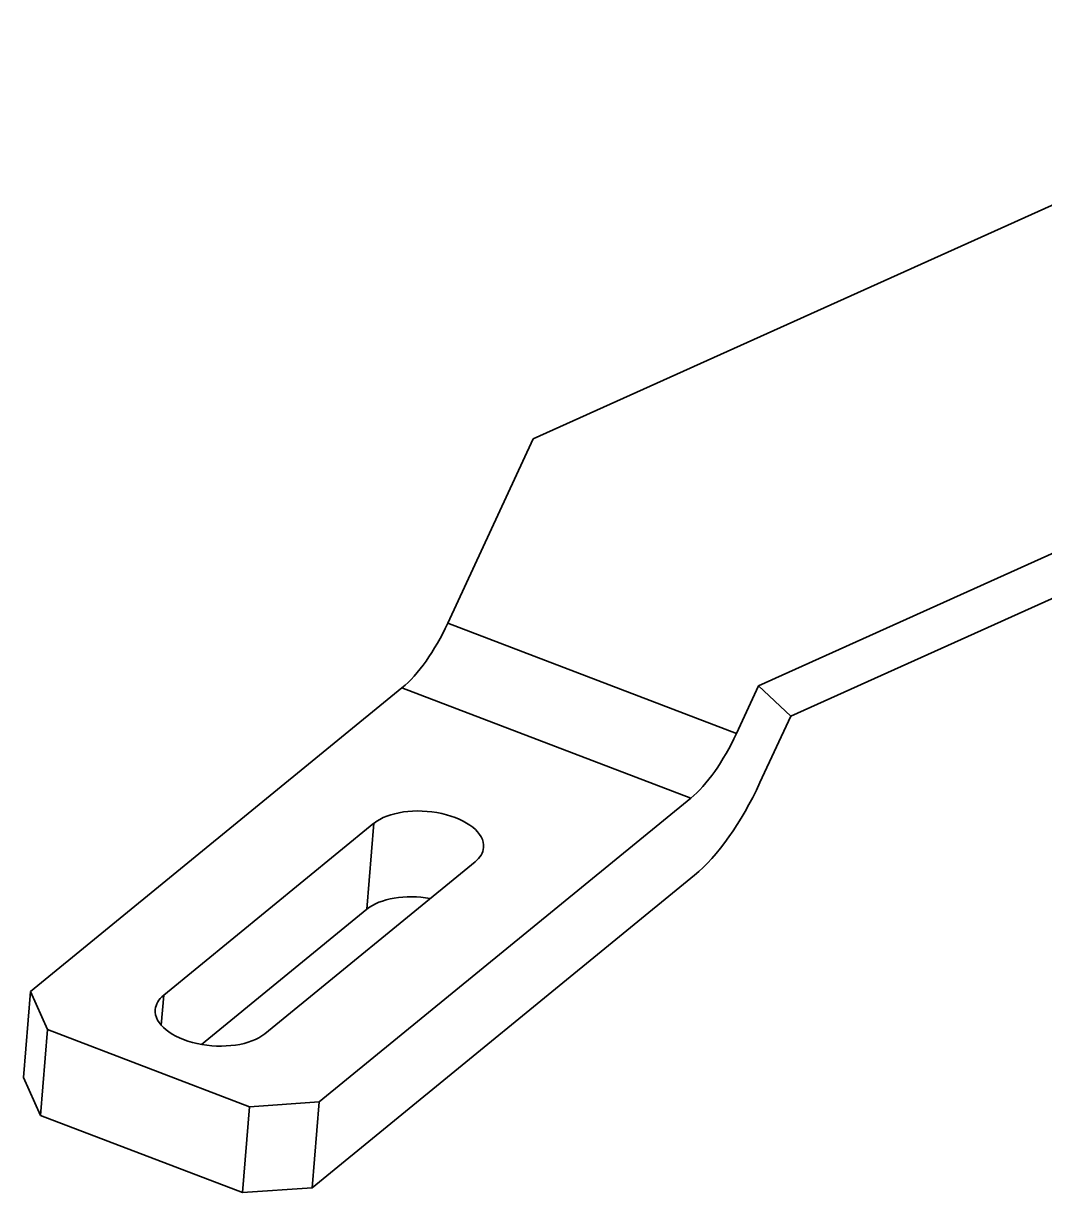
# Model space of a CAD drawing. Header units: millimetres. Extents: x -50143 to 104182, y -50696 to 54072.
# Drawn here: x -43245.4 to -43185.1, y 48762.7 to 48831.8 of the extents above; entities that cross this region are included whole.
import ezdxf

# ---------------------------------------------------------------- set-up
doc = ezdxf.new("R2010")
doc.units = ezdxf.units.MM
doc.header["$LTSCALE"] = 0.5
doc.layers.add('粗实线', color=7, linetype='Continuous', lineweight=35)

msp = doc.modelspace()

# ---------------------------------------------------------------- linework, layer by layer
at = {"layer": '粗实线'}
for p, q in [((-43160.797, 48831.842), (-43215.326, 48807.291)), ((-43163.965, 48809.826), (-43202.009, 48792.697)), ((-43162.065, 48808.035), (-43200.109, 48790.906)), ((-43245.022, 48774.625), (-43223.075, 48792.57)), ((-43227.967, 48768.104), (-43206.019, 48786.049)), ((-43228.385, 48763.032), (-43205.795, 48781.503))]:
    msp.add_line(p, q, dxfattribs=at)
at = {"layer": '粗实线', "ltscale": 0.300104}
msp.add_line((-43220.37, 48796.398), (-43215.326, 48807.291), dxfattribs=at)
at = {"layer": '粗实线', "ltscale": 0.45649}
for p, q in [((-43203.314, 48789.877), (-43220.37, 48796.398)), ((-43206.019, 48786.049), (-43223.075, 48792.57))]:
    msp.add_line(p, q, dxfattribs=at)
at = {"layer": '粗实线', "ltscale": 0.077694}
msp.add_line((-43202.009, 48792.697), (-43203.314, 48789.877), dxfattribs=at)
at = {"layer": '粗实线', "ltscale": 0.065274}
msp.add_line((-43200.109, 48790.906), (-43202.009, 48792.697), dxfattribs=at)
at = {"layer": '粗实线', "ltscale": 0.108403}
msp.add_line((-43201.931, 48786.971), (-43200.109, 48790.906), dxfattribs=at)
at = {"layer": '粗实线', "ltscale": 0.401148}
for p, q in [((-43237.15, 48774.41), (-43224.728, 48784.567)), ((-43218.758, 48782.285), (-43231.18, 48772.128))]:
    msp.add_line(p, q, dxfattribs=at)
at = {"layer": '粗实线', "ltscale": 0.127232}
for p, q in [((-43224.728, 48784.567), (-43225.146, 48779.495)), ((-43245.441, 48769.553), (-43245.022, 48774.625)), ((-43244.435, 48767.305), (-43244.017, 48772.377)), ((-43228.385, 48763.032), (-43227.967, 48768.104)), ((-43232.496, 48762.741), (-43232.078, 48767.813))]:
    msp.add_line(p, q, dxfattribs=at)
at = {"layer": '粗实线', "ltscale": 0.315758}
msp.add_line((-43234.924, 48771.5), (-43225.146, 48779.495), dxfattribs=at)
at = {"layer": '粗实线', "ltscale": 0.06156}
for p, q in [((-43245.022, 48774.625), (-43244.017, 48772.377)), ((-43244.435, 48767.305), (-43245.441, 48769.553))]:
    msp.add_line(p, q, dxfattribs=at)
at = {"layer": '粗实线', "ltscale": 0.044585}
msp.add_line((-43237.15, 48774.41), (-43237.297, 48772.633), dxfattribs=at)
at = {"layer": '粗实线', "ltscale": 0.319543}
for p, q in [((-43232.078, 48767.813), (-43244.017, 48772.377)), ((-43232.496, 48762.741), (-43244.435, 48767.305))]:
    msp.add_line(p, q, dxfattribs=at)
at = {"layer": '粗实线', "ltscale": 0.103036}
for p, q in [((-43232.078, 48767.813), (-43227.967, 48768.104)), ((-43232.496, 48762.741), (-43228.385, 48763.032))]:
    msp.add_line(p, q, dxfattribs=at)
at = {"layer": '粗实线'}
for centre, major_axis, ratio, start_param, end_param in [((-43222.586, 48798.487), (2.5, 6.538), 0.408003, 3.76049, 4.545888), ((-43205.531, 48791.966), (2.5, 6.538), 0.408003, 3.76049, 4.545888), ((-43205.097, 48789.956), (3.571, 9.341), 0.408003, 3.76049, 4.545888), ((-43221.743, 48783.426), (3.488, -0.288), 0.529654, 6.283151, 8.922966), ((-43221.743, 48783.426), (3.488, -0.288), 0.529654, 5.781373, 6.283151), ((-43222.162, 48778.354), (3.488, -0.288), 0.529654, 1.395293, 2.639781), ((-43234.165, 48773.269), (3.488, -0.288), 0.529654, 2.639781, 3.141558), ((-43234.165, 48773.269), (3.488, -0.288), 0.529654, 3.141558, 5.781373)]:
    msp.add_ellipse(centre, major_axis=major_axis, ratio=ratio, start_param=start_param, end_param=end_param, dxfattribs=at)

doc.saveas('drawing.dxf')
